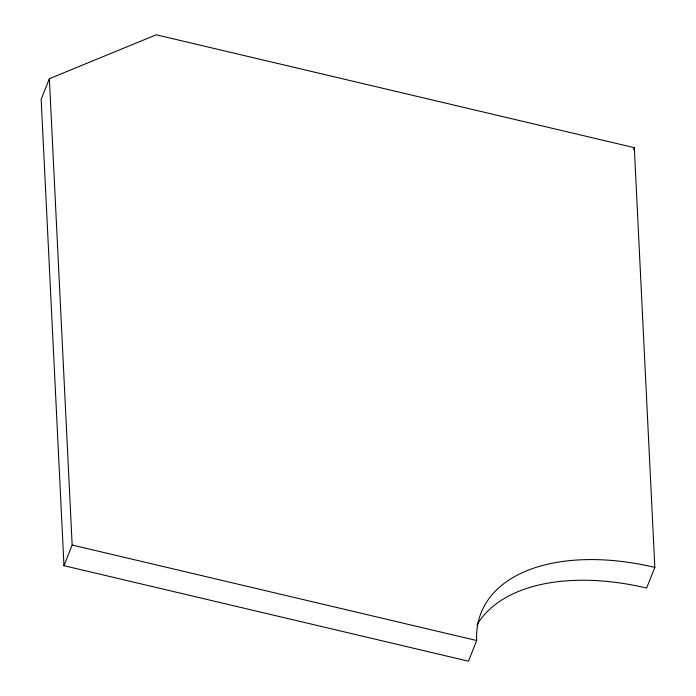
<?xml version="1.0" encoding="UTF-8"?>
<svg xmlns="http://www.w3.org/2000/svg" width="696" height="696" viewBox="0 0 696 696"><rect width="100%" height="100%" fill="white"/><g stroke="black" fill="none" stroke-linecap="round" stroke-linejoin="round"><path stroke-width="1.04" d="M49.364 78.7L41.16 99.371L63.971 565.691L468.478 661.2L476.673 640.529A193.053 109.751 21.6 0 1 654.84 567.362L634.317 147.674L156.261 34.8L49.364 78.7L72.166 545.029L63.971 565.691M633.534 149.64L634.317 147.674M654.84 567.362L646.636 588.033A193.053 109.751 21.6 0 0 476.908 625.13M72.166 545.029L476.673 640.529"/></g></svg>
